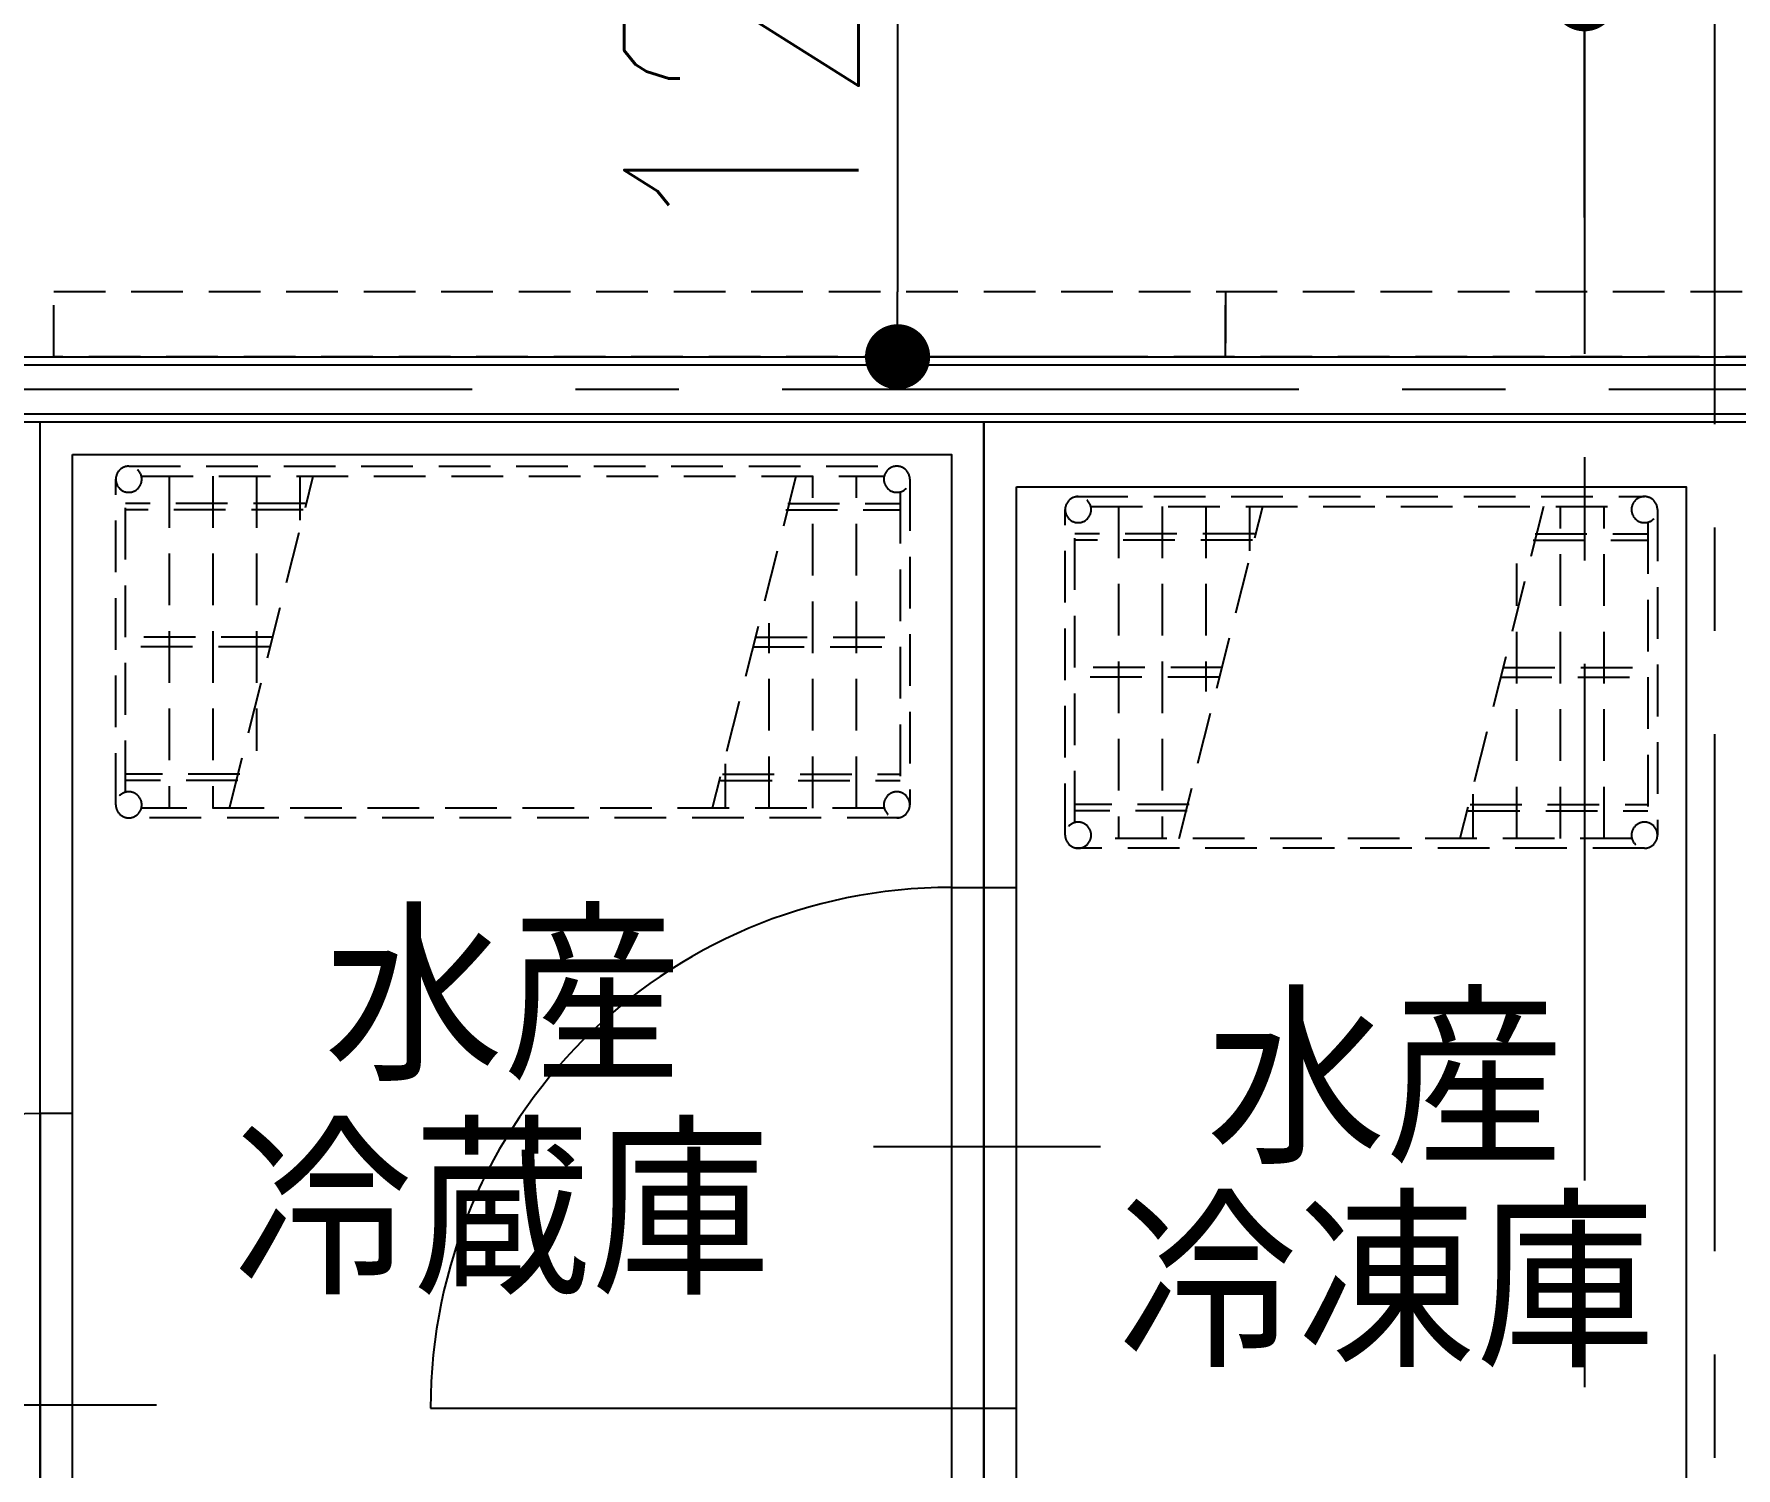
# Model space of a CAD drawing. Extents: x -119186 to 81195, y 1816 to 147180.
# Drawn here: x 29024 to 31639, y 22176 to 24378 of the extents above; entities that cross this region are included whole.
import ezdxf
from ezdxf.enums import TextEntityAlignment as Align

# ---------------------------------------------------------------- set-up
doc = ezdxf.new("R2010")
doc.units = 0
doc.header["$LTSCALE"] = 12.7
doc.header["$MEASUREMENT"] = 0
doc.header["$PDMODE"] = 1
doc.header["$PDSIZE"] = -2
doc.linetypes.add('CENTER', pattern=[2, 1.25, -0.25, 0.25, -0.25])
doc.linetypes.add('HIDDEN2', pattern=[0.1875, 0.125, -0.0625])
doc.layers.get('0').update_dxf_attribs({"linetype": 'CONTINUOUS'})
doc.layers.get('DEFPOINTS').update_dxf_attribs({"color": 1, "linetype": 'CONTINUOUS'})
for name, color, linetype in [('80_SHELL_TEXT', 7, 'CONTINUOUS'), ('85 shell', 7, 'CONTINUOUS'), ('A_寸法', 9, 'CONTINUOUS'), ('A_建築（什器）', 8, 'CONTINUOUS'), ('A_建築（冷蔵・冷凍庫）', 7, 'CONTINUOUS'), ('A_建築（新設・仕上げ）', 2, 'CONTINUOUS'), ('A_建築（軽鉄下地）', 8, 'CONTINUOUS'), ('A_通り芯', 8, 'CENTER')]:
    doc.layers.add(name, color=color, linetype=linetype)
doc.styles.add('Dim', font='simplex.shx', dxfattribs={"width": 0.7, "bigfont": 'extfont2.shx'})
doc.styles.get("Standard").update_dxf_attribs({"font": 'txt', "bigfont": 'BIGFONT.SHX'})
doc.dimstyles.new('1-200', dxfattribs={"dimscale": 200, "dimtxt": 3, "dimasz": 1, "dimexe": 1, "dimexo": 1, "dimgap": 1, "dimtad": 1, "dimdec": 0, "dimtxsty": 'Dim', "dimblk": 'DOT', "dimcen": 2.5, "dimadec": 0, "dimazin": 0, "dimtfac": 1, "dimtdec": 0, "dimtix": 1, "dimtmove": 2, "dimatfit": 3, "dimldrblk": '引出線', "dimfxl": 1, "dimlwd": -1, "dimlwe": -1, "dimarcsym": 0})

# ---------------------------------------------------------------- blocks, each defined once
blk = doc.blocks.new('*U28')
at = {"layer": '85 shell'}
for p, q in [((-400, 842.1), (-400, -57.9)), ((1.3, -186.8), (1.3, 161.7)), ((1.3, -186.7), (1.3, 161.7)), ((400, 42.1), (-400, 42.1)), ((400, 42.1), (-400, 42.1)), ((400, 42.1), (400, -57.9)), ((-400, -57.9), (400, -57.9))]:
    blk.add_line(p, q, dxfattribs=at)
blk.add_arc((-400, 42.1), 800, 0, 90, dxfattribs=at)
blk = doc.blocks.new('*U26')
at = {"layer": '85 shell'}
for p, q in [((400, 942.1), (400, -7.9)), ((-51.3, -136.8), (-51.3, 161.7)), ((-51.3, -136.8), (-51.3, 161.7)), ((-500, 42.1), (400, 42.1)), ((-500, 42.1), (400, 42.1)), ((-500, 42.1), (-500, -7.9)), ((400, -7.9), (-500, -7.9))]:
    blk.add_line(p, q, dxfattribs=at)
blk.add_arc((400, 42.1), 900, 90, 180, dxfattribs=at)
blk = doc.blocks.new('_Dot')
at = {"color": 0, "linetype": 'ByBlock', "lineweight": -2}
blk.add_line((-0.5, 0), (-1, 0), dxfattribs=at)
at = {"color": 0, "linetype": 'ByBlock', "const_width": 0.5}
blk.add_lwpolyline([(-0.25, 0, 1), (0.25, 0, 1)], format="xyb", close=True, dxfattribs=at)
blk = doc.blocks.new('*D68')
at = {"layer": 'A_寸法', "color": 0, "transparency": 16777216}
for p, q in [((31406.2, 24096.4), (31406.2, 24432.5)), ((31506.2, 24432.5), (31626.2, 24432.5)), ((31726.2, 24118.6), (31726.2, 24432.5))]:
    blk.add_line(p, q, dxfattribs=at)
at = {"layer": 'DEFPOINTS', "color": 0, "transparency": 16777216}
for p in [(31726.2, 24432.5), (31726.2, 24118.6), (31406.2, 24096.4)]:
    blk.add_point(p, dxfattribs=at)
at = {"layer": 'A_寸法', "color": 0, "transparency": 16777216, "xscale": 100, "yscale": 100, "zscale": 100, "rotation": 180}
blk.add_blockref('_Dot', (31406.2, 24432.5), dxfattribs=at)
at = {"layer": 'A_寸法', "color": 0, "transparency": 16777216, "xscale": 100, "yscale": 100, "zscale": 100}
blk.add_blockref('_Dot', (31726.2, 24432.5), dxfattribs=at)
at = {"layer": 'A_寸法', "color": 0, "transparency": 16777216, "insert": (30997.9, 24689.5), "char_height": 360, "attachment_point": 5, "style": 'Dim'}
blk.add_mtext('320', dxfattribs=at)
blk = doc.blocks.new('引出線')
at = {"color": 0, "linetype": 'ByBlock'}
for points in [[(0, 0), (-1.96, -0.4)], [(-1, 0), (0, 0)]]:
    blk.add_lwpolyline(points, dxfattribs=at)
blk = doc.blocks.new('*D77')
at = {"layer": 'A_寸法', "color": 0, "transparency": 16777216}
for p, q in [((31435.2, 25082.6), (30351, 25082.6)), ((30351, 24982.6), (30351, 23982.6)), ((30665, 23882.6), (30351, 23882.6))]:
    blk.add_line(p, q, dxfattribs=at)
at = {"layer": 'DEFPOINTS', "color": 0, "transparency": 16777216}
for p in [(31435.2, 25082.6), (30351, 23882.6), (30665, 23882.6)]:
    blk.add_point(p, dxfattribs=at)
at = {"layer": 'A_寸法', "color": 0, "transparency": 16777216, "xscale": 100, "yscale": 100, "zscale": 100}
for p, rotation in [((30351, 25082.6), 90), ((30351, 23882.6), 270)]:
    blk.add_blockref('_Dot', p, dxfattribs=dict(at, rotation=rotation))
at = {"layer": 'A_寸法', "color": 0, "transparency": 16777216, "insert": (30111, 24482.6), "char_height": 360, "attachment_point": 5, "rotation": 90, "style": 'Dim'}
blk.add_mtext('1200', dxfattribs=at)

msp = doc.modelspace()

# ---------------------------------------------------------------- linework, layer by layer
at = {"color": 0}
msp.add_lwpolyline([(30533.66, 23682.64), (31562.46, 23682.64), (31562.46, 21552.79), (30533.66, 21552.79)], close=True, dxfattribs=at)
at = {"layer": 'A_建築（什器）', "color": 8, "linetype": 'HIDDEN2', "ltscale": 50}
for p, q in [((29149.9, 23194.48), (29149.9, 23694.48)), ((29169.9, 23714.48), (30352.9, 23714.48)), ((29189.26, 23699.48), (30330.53, 23699.48)), ((29231.9, 23699.48), (29231.9, 23189.48)), ((29298.9, 23699.48), (29298.9, 23189.48)), ((29324.9, 23189.48), (29453.43, 23699.48)), ((29365.9, 23699.48), (29365.9, 23277.37)), ((29432.9, 23699.48), (29432.9, 23631.42)), ((30194.9, 23699.48), (30066.36, 23189.48)), ((30220.9, 23189.48), (30220.9, 23699.48)), ((30287.9, 23189.48), (30287.9, 23699.48)), ((30369.9, 23694.48), (30369.9, 23194.48)), ((29164.9, 23213.85), (29164.9, 23675.12)), ((30354.9, 23675.12), (30354.9, 23213.85)), ((30625.43, 23667.86), (31498.43, 23667.86)), ((29440.71, 23657.33), (29164.9, 23657.33)), ((29437.69, 23647.33), (29164.9, 23647.33)), ((30179.16, 23647.33), (30354.9, 23647.33)), ((30182.18, 23657.33), (30354.9, 23657.33)), ((30608.43, 23147.86), (30608.43, 23647.86)), ((30647.8, 23652.86), (31479.07, 23652.86)), ((30690.43, 23652.86), (30690.43, 23142.86)), ((30757.43, 23652.86), (30757.43, 23142.86)), ((30783.43, 23142.86), (30911.97, 23652.86)), ((30824.43, 23652.86), (30824.43, 23368.75)), ((30891.43, 23652.86), (30891.43, 23584.81)), ((31343.43, 23652.86), (31214.9, 23142.86)), ((31369.43, 23142.86), (31369.43, 23652.86)), ((31436.43, 23142.86), (31436.43, 23652.86)), ((31518.43, 23647.86), (31518.43, 23147.86)), ((30623.43, 23167.23), (30623.43, 23628.5)), ((30899.25, 23610.71), (30623.43, 23610.71)), ((31330.71, 23610.71), (31503.43, 23610.71)), ((31503.43, 23628.5), (31503.43, 23167.23)), ((30896.23, 23600.71), (30623.43, 23600.71)), ((31327.7, 23600.71), (31503.43, 23600.71)), ((31302.43, 23142.86), (31302.43, 23564.98)), ((30153.9, 23189.48), (30153.9, 23473.6)), ((29391.43, 23451.98), (29164.9, 23451.98)), ((29386.9, 23436.98), (29164.9, 23436.98)), ((30128.37, 23436.98), (30354.9, 23436.98)), ((30132.89, 23451.98), (30354.9, 23451.98)), ((30849.96, 23405.36), (30623.43, 23405.36)), ((31281.43, 23405.36), (31503.43, 23405.36)), ((30845.44, 23390.36), (30623.43, 23390.36)), ((31276.9, 23390.36), (31503.43, 23390.36)), ((30086.9, 23189.48), (30086.9, 23257.54)), ((29340.63, 23241.63), (29164.9, 23241.63)), ((29337.61, 23231.63), (29164.9, 23231.63)), ((30079.08, 23231.63), (30354.9, 23231.63)), ((30082.1, 23241.63), (30354.9, 23241.63)), ((30799.17, 23195.01), (30623.43, 23195.01)), ((31230.63, 23195.01), (31503.43, 23195.01)), ((31235.43, 23142.86), (31235.43, 23210.92)), ((30352.9, 23174.48), (29169.9, 23174.48)), ((30330.53, 23189.48), (29189.26, 23189.48)), ((30796.15, 23185.01), (30623.43, 23185.01)), ((31227.62, 23185.01), (31503.43, 23185.01)), ((31479.07, 23142.86), (30647.8, 23142.86)), ((31498.43, 23127.86), (30625.43, 23127.86))]:
    msp.add_line(p, q, dxfattribs=at)
for points in [[(29054.76, 23882.64), (29054.76, 23982.9), (30854.76, 23982.9), (30854.76, 23882.64)], [(30854.76, 23882.64), (30854.76, 23982.9), (32654.76, 23982.9), (32654.76, 23882.64)]]:
    msp.add_lwpolyline(points, close=True, dxfattribs=at)
for centre, start, end in [((29169.9, 23694.48, 10), 90, 180), ((29169.9, 23694.48, 10), 180, 90), ((30349.9, 23694.48, 10), 90, 0), ((30349.9, 23694.48, 10), 0, 90), ((30628.43, 23647.86, 10), 90, 180), ((30628.43, 23647.86, 10), 180, 90), ((31498.43, 23647.86, 10), 90, 0), ((31498.43, 23647.86, 10), 0, 90), ((29169.9, 23194.48, 10), 270, 180), ((29169.9, 23194.48, 10), 180, 270), ((30349.9, 23194.48, 10), 0, 270), ((30349.9, 23194.48, 10), 270, 0), ((30628.43, 23147.86, 10), 270, 180), ((31498.43, 23147.86, 10), 0, 270), ((30628.43, 23147.86, 10), 180, 270), ((31498.43, 23147.86, 10), 270, 0)]:
    msp.add_arc(centre, 20, start, end, dxfattribs=at)
at = {"layer": 'A_建築（冷蔵・冷凍庫）'}
for points in [[(29033.66, 23782.64), (30483.66, 23782.64), (30483.66, 21082.64), (29033.66, 21082.64)], [(30483.66, 23782.64), (31663.66, 23782.64), (31663.66, 21452.64), (30483.66, 21452.64)], [(29083.66, 23732.64), (30433.66, 23732.64), (30433.66, 21132.64), (29083.66, 21132.64)]]:
    msp.add_lwpolyline(points, close=True, dxfattribs=at)
at = {"layer": 'A_建築（新設・仕上げ）'}
for p, q in [((24732.13, 23882.64), (31663.66, 23882.64)), ((24732.13, 23782.64), (31280.8, 23782.64))]:
    msp.add_line(p, q, dxfattribs=at)
at = {"layer": 'A_建築（軽鉄下地）', "color": 8, "ltscale": 50}
for p, q in [((24732.13, 23870.14), (31280.8, 23870.14)), ((24732.13, 23870.14), (31663.66, 23870.14)), ((24732.13, 23795.14), (31663.66, 23795.14))]:
    msp.add_line(p, q, dxfattribs=at)
at = {"layer": 'A_通り芯', "color": 8, "ltscale": 50}
for p, q in [((31406.16, 51351.05), (31406.16, 14056.3)), ((31606.16, 37272.88), (31606.16, 14056.3)), ((16203.57, 23832.64), (34018.87, 23832.64))]:
    msp.add_line(p, q, dxfattribs=at)

# ---------------------------------------------------------------- block references
at = {"xscale": -1, "rotation": 90.00059561191539}
msp.add_blockref('*U26', (29075.75, 22220.85), dxfattribs=at)
at = {"layer": 'A_建築（冷蔵・冷凍庫）', "rotation": 90}
msp.add_blockref('*U28', (30475.75, 22667.64), dxfattribs=at)

# ---------------------------------------------------------------- texts
at = {"layer": '80_SHELL_TEXT', "color": 0}
for s, p in [('水産', (29744.96, 22895.6)), ('水産', (31100.54, 22768.09)), ('冷蔵庫', (29743.34, 22567.49)), ('冷凍庫', (31102.4, 22455.57))]:
    msp.add_text(s, height=250, dxfattribs=at).set_placement(p, align=Align.MIDDLE_CENTER)

# ---------------------------------------------------------------- dimensions: what is measured, and where the dimension line sits
at = {"layer": 'A_寸法', "color": 8}
dim = msp.add_linear_dim(base=(30351.02, 23882.64), p1=(31435.18, 25082.64), p2=(30664.97, 23882.64), angle=270, dimstyle='1-200', override={"dimtxt": 1.8, "dimasz": 0.5, "dimexe": 0, "dimexo": 0, "dimgap": 0.3}, dxfattribs=at)
dim.commit()
dim.dimension.update_dxf_attribs({"geometry": '*D77', "text_midpoint": (30111.02, 24482.64)})
dim = msp.add_linear_dim(base=(31726.16, 24432.54), p1=(31406.16, 24096.43), p2=(31726.16, 24118.59), dimstyle='1-200', override={"dimtxt": 1.8, "dimasz": 0.5, "dimexe": 0, "dimexo": 0, "dimgap": 0.3}, dxfattribs=at)
dim.commit()
dim.dimension.update_dxf_attribs({"geometry": '*D68', "text_midpoint": (30997.87, 24689.47), "dimtype": 160})

doc.saveas('drawing.dxf')
